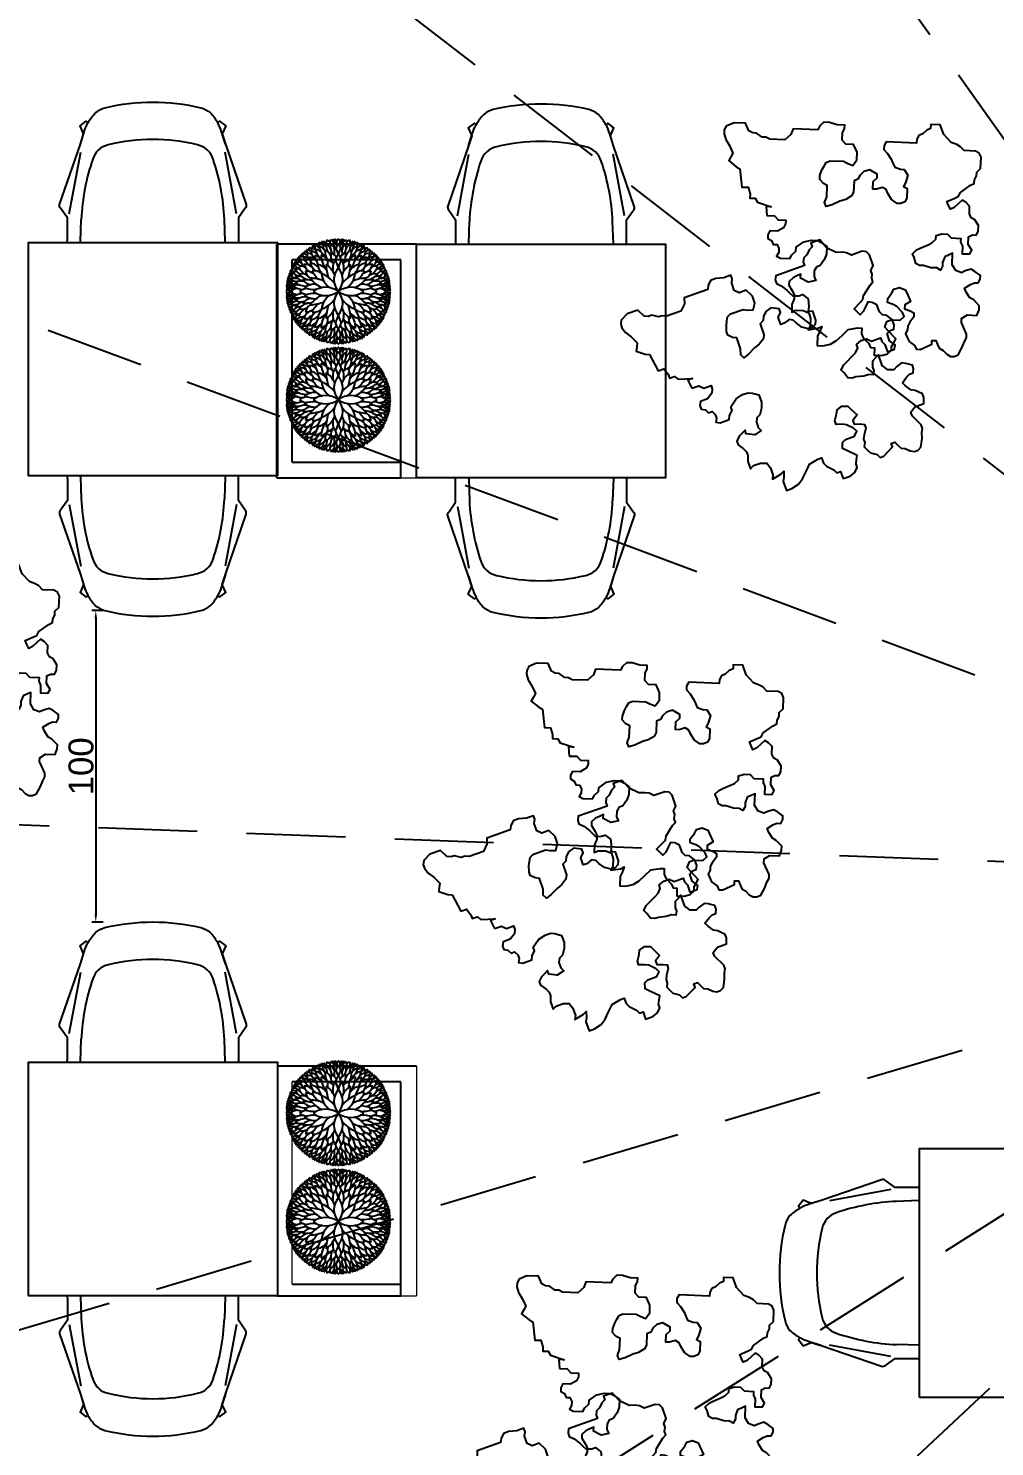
# Model space of a CAD drawing. Header units: inches. Extents: x 33469 to 138684, y -86444 to -29699.
# Drawn here: x 80491.8 to 80802.2, y -41652.5 to -41197.2 of the extents above; entities that cross this region are included whole.
import ezdxf

# ---------------------------------------------------------------- set-up
doc = ezdxf.new("R2010")
doc.units = ezdxf.units.IN
doc.header["$MEASUREMENT"] = 0
doc.linetypes.add('DASHED2', pattern=[9.525, 6.35, -3.175])
doc.layers.get('0').update_dxf_attribs({"lineweight": 9})
doc.layers.get('Defpoints').update_dxf_attribs({"lineweight": 15})
for name, color, linetype in [('dg_bitki', 57, 'Continuous'), ('dg_tavantara', 63, 'Continuous'), ('dg_tefris', 22, 'Continuous'), ('PY3', 62, 'Continuous')]:
    doc.layers.add(name, color=color, linetype=linetype)
doc.styles.get("Standard").update_dxf_attribs({"font": 'arial.ttf'})
doc.dimstyles.new('ISO-25', dxfattribs={"dimtxt": 8, "dimasz": 2.5, "dimexe": 1.25, "dimexo": 0.625, "dimtad": 1, "dimdec": 0, "dimtxsty": 'Standard', "dimcen": 2.5, "dimadec": 0, "dimazin": 0, "dimtfac": 1, "dimtdec": 0, "dimtmove": 0, "dimatfit": 3, "dimfxl": 1, "dimarcsym": 0})

# ---------------------------------------------------------------- blocks, each defined once
blk = doc.blocks.new('8075')
at = {"layer": 'dg_tefris'}
for p, q in [((24696, -32634.27), (24699.66, -32614.51)), ((24749.7, -32634.27), (24746.04, -32614.51)), ((24699.63, -32643.2), (24699.86, -32636.08)), ((24746.07, -32643.2), (24745.85, -32636.08)), ((24699.63, -32718.68), (24699.86, -32725.8)), ((24746.07, -32718.68), (24745.85, -32725.8)), ((24696, -32727.61), (24699.66, -32747.37)), ((24749.7, -32727.61), (24746.04, -32747.37))]:
    blk.add_line(p, q, dxfattribs=at)
for points in [[(24695.37, -32643.44, -0.01607), (24695.38, -32642.58), (24695.38, -32635.61), (24693.18, -32632.48, -0.252596), (24692.9, -32631.25), (24699.57, -32611.87), (24700.59, -32608.62), (24699.45, -32606.07), (24701.45, -32604.57), (24702.01, -32605.09, -0.066256), (24704.43, -32601.8, -0.107007), (24707.46, -32600.23, -0.117795), (24738.25, -32600.23, -0.107007), (24741.28, -32601.8, -0.066256), (24743.7, -32605.09), (24744.25, -32604.57), (24746.25, -32606.07), (24745.12, -32608.62), (24746.13, -32611.87), (24752.8, -32631.25, -0.252596), (24752.52, -32632.48), (24750.32, -32635.61), (24750.32, -32642.58, -0.01607), (24750.34, -32643.44)], [(24699.57, -32611.87), (24700.78, -32608.01, -0.051252), (24702.01, -32605.09)], [(24746.13, -32611.87), (24744.93, -32608.01, 0.051252), (24743.7, -32605.09)], [(24695.37, -32718.44, 0.01607), (24695.38, -32719.3), (24695.38, -32726.27), (24693.18, -32729.4, 0.252596), (24692.9, -32730.64), (24699.57, -32750.01), (24700.59, -32753.26), (24699.45, -32755.81), (24701.45, -32757.31), (24702.01, -32756.79, 0.066256), (24704.43, -32760.08, 0.107007), (24707.46, -32761.65, 0.117795), (24738.25, -32761.65, 0.107007), (24741.28, -32760.08, 0.066256), (24743.7, -32756.79), (24744.25, -32757.31), (24746.25, -32755.81), (24745.12, -32753.26), (24746.13, -32750.01), (24752.8, -32730.64, 0.252596), (24752.52, -32729.4), (24750.32, -32726.27), (24750.32, -32719.3, 0.01607), (24750.34, -32718.44)], [(24699.57, -32750.01), (24700.78, -32753.87, 0.051252), (24702.01, -32756.79)], [(24746.13, -32750.01), (24744.93, -32753.87, -0.051252), (24743.7, -32756.79)]]:
    blk.add_lwpolyline(points, format="xyb", dxfattribs=at)
blk.add_lwpolyline([(24762.85, -32718.44), (24682.85, -32718.44), (24682.85, -32643.44), (24762.85, -32643.44), (24762.85, -32718.44)], dxfattribs=at)
for centre, radius, start, end in [((24722.85, -32671.17), 60.73, 76.3349, 103.6651), ((24709.89, -32618.69), 6.67, 102.0264, 162.7719), ((24735.81, -32618.69), 6.67, 17.2281, 77.9736), ((24769.86, -32639.3), 70.08, 161.1966, 177.3687), ((24675.84, -32639.3), 70.08, 2.6313, 18.8034), ((24697.53, -32643.13), 2.1, 351.6176, 358.2503), ((24748.17, -32643.13), 2.1, 181.7497, 188.3824), ((24697.53, -32718.75), 2.1, 1.7497, 8.3824), ((24748.17, -32718.75), 2.1, 171.6176, 178.2503), ((24769.86, -32722.58), 70.08, 182.6313, 198.8034), ((24675.84, -32722.58), 70.08, 341.1966, 357.3687), ((24709.89, -32743.19), 6.67, 197.2281, 257.9736), ((24735.81, -32743.19), 6.67, 282.0264, 342.7719), ((24722.85, -32690.71), 60.73, 256.3349, 283.6651)]:
    blk.add_arc(centre, radius, start, end, dxfattribs=at)
blk = doc.blocks.new('*D368')
at = {"color": 0, "lineweight": -2, "transparency": 16777216}
for p, q in [((80515.81, -41384.09), (80512.23, -41384.09)), ((80513.48, -41386.59), (80513.48, -41481.59)), ((80515.81, -41484.09), (80512.23, -41484.09))]:
    blk.add_line(p, q, dxfattribs=at)
at = {"color": 0, "transparency": 16777216}
for points in [[(80513.07, -41386.59), (80513.9, -41386.59), (80513.48, -41384.09)], [(80513.07, -41481.59), (80513.9, -41481.59), (80513.48, -41484.09)]]:
    blk.add_solid(points, dxfattribs=at)
at = {"layer": 'Defpoints', "color": 0, "transparency": 16777216}
for p in [(80516.43, -41384.09), (80513.48, -41484.09), (80516.43, -41484.09)]:
    blk.add_point(p, dxfattribs=at)
at = {"color": 0, "transparency": 16777216, "insert": (80508.78, -41434.09), "char_height": 8, "attachment_point": 5, "rotation": 90}
blk.add_mtext('100', dxfattribs=at)
blk = doc.blocks.new('A$C7DA81DBD')
at = {"layer": 'PY3'}
for centre, radius, start, end in [((1.8, 6.96), 1.2, 39.6176, 65.5256), ((3.78, 8.21), 1.49, 185.9725, 202.7074), ((2.79, 8.01), 0.311, 153.8191, 198.7871), ((2.42, 7.85), 0.302, 36.3212, 72.6008), ((3.21, 8.12), 0.552, 170.4856, 205.4529), ((2.48, 7.62), 0.625, 31.2577, 73.0883), ((3.19, 8.14), 0.343, 154.8223, 186.1053), ((2.83, 8.03), 0.269, 35.0422, 78.9599), ((4.03, 8.02), 1.02, 176.9811, 215.1502), ((2.86, 7.61), 0.488, 27.4375, 71.1826), ((10.11, 6.93), 7.17, 168.7597, 170.8333), ((2.92, 8), 0.358, 14.3796, 65.6782), ((3.6, 8.18), 0.342, 140.1793, 198.6746), ((5.03, 8.05), 1.77, 178.7548, 198.6115), ((2.87, 7.36), 0.824, 23.2196, 61.7797), ((3.06, 7.71), 0.743, 47.0323, 68.1406), ((4.1, 8.21), 0.535, 155.1905, 195.2068), ((5.05, 7.97), 1.46, 175.3381, 205.5558), ((3.37, 7.57), 0.57, 6.6723, 66.2687), ((3.34, 7.9), 0.606, 24.0272, 62.7305), ((3.98, 8.3), 0.225, 130.8443, 173.759), ((3.75, 8.27), 0.214, 30.4156, 68.83), ((4.73, 8.08), 0.838, 164.1327, 202.2774), ((4.15, 8.32), 0.227, 130.9335, 187.2728), ((3.78, 7.98), 0.359, 3.0513, 66.2944), ((3.83, 8.24), 0.305, 17.0973, 56.395), ((4.92, 7.59), 0.873, 140.3941, 176.9962), ((4.57, 8.16), 0.477, 132.7387, 179.5624), ((0.99, 6.56), 0.399, 70.941, 97.7273), ((-0.47, 6.44), 1.5, 14.5537, 20.4136), ((1.41, 7.14), 0.356, 186.207, 235.7181), ((1.04, 6.35), 0.759, 53.8433, 88.585), ((1.22, 6.93), 0.274, 57.9754, 101.2662), ((1.31, 7.19), 0.15, 177.4703, 233.8096), ((1.19, 6.49), 0.863, 51.0238, 81.3872), ((1.69, 7.33), 0.372, 177.6019, 227.961), ((1.43, 6.41), 0.645, 39.1564, 87.7817), ((2.91, 7.51), 1.53, 197.5905, 235.7456), ((1.78, 7.45), 0.289, 169.0778, 214.6406), ((1.2, 6.26), 1.28, 66.1435, 76.2848), ((1.62, 7.01), 0.621, 49.7759, 86.9333), ((2.11, 7.65), 0.461, 182.3648, 225.5832), ((1.81, 6.68), 0.643, 63.0761, 102.3855), ((2.24, 7.29), 0.544, 178.2486, 230.6804), ((1.84, 7.45), 0.329, 46.2451, 87.6854), ((2.14, 7.72), 0.289, 169.0778, 214.6406), ((1.84, 6.21), 0.821, 45.1229, 85.9267), ((2.8, 7.07), 0.898, 182.3009, 220.5076), ((3.23, 7.78), 1.24, 193.527, 228.3981), ((2.04, 6.76), 0.73, 50.8151, 91.0506), ((2, 7.2), 0.581, 48.3364, 86.6749), ((3.33, 8.05), 1.32, 191.9389, 206.2186), ((2.09, 7.61), 0.356, 46.8629, 80.3692), ((2.55, 7.91), 0.41, 172.3277, 203.6108), ((3.8, 7.28), 1.46, 184.5397, 217.072), ((2.22, 6.32), 0.846, 38.4928, 81.4291), ((3.76, 7.98), 1.41, 194.0868, 230.7518), ((2.35, 6.87), 0.764, 47.3855, 86.8116), ((2.52, 7.18), 0.735, 40.3866, 76.092), ((3.66, 8), 0.974, 186.4669, 241.6556), ((4.79, 7.21), 1.94, 179.7315, 217.4115), ((2.55, 6.33), 0.932, 21.0147, 71.0085), ((4.54, 7.42), 1.35, 172.2305, 210.013), ((2.84, 6.81), 0.868, 18.6878, 65.2839), ((7.13, 7.4), 3.5, 179.9824, 192.0052), ((3.33, 6.58), 0.874, 31.4049, 69.8192), ((5.98, 7.38), 2.07, 169.3214, 184.0479), ((3.37, 7.08), 0.895, 11.9619, 49.2113), ((4.7, 6.77), 0.676, 132.165, 188.6083), ((0.44, 5.64), 0.279, 60.3623, 119.6377), ((0.64, 6.04), 0.37, 205.3637, 256.0362), ((0.6, 5.23), 0.879, 87.0026, 102.0734), ((0.68, 6.15), 0.271, 193.6546, 282.449), ((0.74, 5.47), 0.814, 86.7638, 107.5222), ((0.85, 6.5), 0.437, 214.7848, 261.073), ((0.71, 5.44), 0.443, 66.5632, 113.4368), ((1.37, 6.42), 1.01, 214.6416, 251.0624), ((0.62, 6.29), 0.183, 51.1425, 102.0713), ((0.83, 6.41), 0.239, 166.7548, 212.3176), ((0.92, 5.64), 0.793, 85.5663, 108.0123), ((1.14, 6.73), 0.573, 215.7635, 266.3734), ((0.83, 6.58), 0.148, 166.0967, 261.703), ((0.7, 6.23), 0.379, 53.8191, 90.9542), ((0.79, 6.56), 0.168, 59.8902, 103.1809), ((0.92, 6.69), 0.17, 170.7137, 216.2765), ((0.87, 5.39), 0.705, 65.6035, 98.753), ((1.45, 6.32), 0.727, 198.6708, 243.797), ((0.86, 6.34), 0.488, 50.8294, 91.5989), ((1.02, 6.79), 0.186, 168.2362, 240.9945), ((1.03, 6.36), 0.273, 35.3989, 122.1552), ((1.38, 6.79), 0.525, 201.8257, 248.0281), ((1.24, 5.77), 0.544, 53.779, 109.798), ((1.98, 6.51), 0.955, 193.7428, 250.7401), ((2.08, 7.03), 0.96, 190.8581, 236.5506), ((1.16, 6.06), 0.795, 52.4719, 91.5519), ((1.57, 5.76), 0.695, 38.2825, 99.3433), ((2.35, 6.67), 0.921, 193.6684, 242.8823), ((1.43, 4.43), 1.5, 56.8668, 84.3747), ((2.4, 6.06), 0.836, 189.3048, 239.3197), ((1.94, 5.61), 0.927, 41.7393, 89.8284), ((3.29, 7.02), 1.42, 199.7331, 231.7721), ((2.19, 4.83), 1.11, 51.6498, 93.9516), ((3.74, 6.64), 1.77, 203.4099, 232.0446), ((2.39, 5.35), 1.1, 36.0391, 80.2682), ((4.23, 6.75), 1.69, 191.0285, 218.5633), ((2.35, 4.99), 1.71, 20.4746, 58.3718), ((6.51, 6.48), 3.26, 180.4864, 200.1425), ((5.35, 6.58), 1.98, 172.8697, 187.1303), ((3.1, 5.95), 0.928, 34.9166, 71.0505), ((5.22, 6.13), 1.43, 153.1598, 192.1138), ((5.37, 5.22), 1.48, 139.5678, 220.4322), ((3.3, 6.07), 0.953, 6.2214, 47.7369), ((-0.24, 5.88), 1.28, 281.6372, 288.0005), ((1.19, 5.88), 1.72, 226.87, 233.5161), ((0.22, 3.92), 0.887, 85.5415, 102.4704), ((0.25, 4.88), 0.238, 201.2281, 283.0029), ((0.15, 4.81), 0.166, 79.3544, 130.2832), ((0.24, 5.03), 0.214, 207.1935, 284.6897), ((0.15, 4.92), 0.235, 66.9546, 113.0454), ((0.38, 5.28), 0.348, 203.9184, 280.7874), ((0.26, 5.01), 0.314, 81.5933, 119.1651), ((0.44, 5.48), 0.386, 211.1509, 261.8872), ((0.38, 4.42), 0.526, 77.3912, 114.963), ((0.66, 5.52), 0.803, 230.6141, 270.7898), ((0.25, 4.96), 0.544, 67.6458, 97.2834), ((0.38, 5.48), 0.193, 174.1867, 290.596), ((0.4, 5.42), 0.285, 68.3546, 126.7162), ((0.44, 5.69), 0.213, 192.8534, 276.0686), ((0.53, 4.45), 0.678, 81.5557, 114.7052), ((0.95, 5.9), 1.09, 229.5217, 276.1719), ((0.48, 4.1), 0.567, 79.894, 113.0436), ((0.63, 4.95), 0.486, 221.139, 275.5703), ((0.71, 4.42), 0.914, 78.0173, 113.3144), ((1, 6.11), 1.07, 232.5105, 267.2521), ((0.54, 5.28), 0.428, 72.4107, 114.4025), ((0.85, 5.83), 0.508, 198.3657, 274.3629), ((1.01, 4.03), 0.76, 84.1206, 124.2254), ((1.52, 6.37), 1.95, 241.1822, 266.2604), ((1.24, 3.56), 1.53, 80.073, 110.392), ((1.74, 6.55), 1.87, 236.553, 269.3505), ((0.96, 4.06), 1.43, 76.9569, 99.2549), ((1.72, 6.47), 1.41, 225.5947, 260.3414), ((1.31, 4.79), 0.892, 63.9188, 106.3599), ((2.17, 6.69), 1.53, 223.1553, 259.12), ((1.63, 3.43), 1.77, 71.0687, 99.21), ((2.33, 6.19), 1.42, 226.1223, 258.1088), ((2.39, 3.26), 1.59, 87.8069, 125.3426), ((4.06, 6.87), 2.59, 216.3709, 243.6204), ((1.89, 2.45), 2.89, 65.6741, 88.2579), ((4.52, 5.89), 1.65, 187.071, 234.8541), ((2.24, 3.73), 2.05, 33.3645, 71.7788), ((0.05, 5.19), 0.734, 266.4289, 296.017), ((0.32, 4.79), 0.456, 226.0882, 286.2369), ((0.2, 4.15), 0.224, 105.3109, 151.5664), ((0.2, 4.36), 0.224, 208.4336, 254.6891), ((1, 3.49), 1.01, 91.2562, 130.1055), ((1.89, 3.09), 1.42, 97.042, 124.3197), ((2.38, 7.29), 2.88, 251.6105, 271.7173), ((3.22, 2.82), 1.77, 54.4662, 125.5338)]:
    blk.add_arc(centre, radius, start, end, dxfattribs=at)
at = {"layer": 'PY3', "color": 76}
for centre, radius, start, end in [((3.92, 8.16), 0.477, 0.4376, 47.2613), ((3.57, 7.59), 0.873, 3.0038, 39.6059), ((4.71, 7.98), 0.359, 113.7056, 176.9487), ((4.66, 8.24), 0.305, 123.605, 162.9027), ((4.34, 8.32), 0.227, 352.7272, 49.0665), ((3.76, 8.08), 0.838, 337.7226, 15.8673), ((4.73, 8.27), 0.214, 111.17, 149.5844), ((5.12, 7.57), 0.57, 113.7313, 173.3277), ((5.15, 7.9), 0.606, 117.2695, 155.9728), ((4.51, 8.3), 0.225, 6.241, 49.1557), ((3.43, 7.97), 1.46, 334.4442, 4.6619), ((5.61, 7.36), 0.824, 118.2203, 156.7804), ((4.39, 8.21), 0.535, 344.7932, 24.8095), ((5.42, 7.71), 0.743, 111.8594, 132.9677), ((3.46, 8.05), 1.77, 341.3885, 1.2452), ((4.88, 8.18), 0.342, 341.3254, 39.8207), ((5.63, 7.61), 0.488, 108.8174, 152.5625), ((5.57, 8), 0.358, 114.3218, 165.6204), ((4.45, 8.02), 1.02, 324.8498, 3.0189), ((-1.62, 6.93), 7.17, 9.1667, 11.2403), ((5.66, 8.03), 0.269, 101.0401, 144.9578), ((6, 7.62), 0.625, 106.9117, 148.7423), ((5.3, 8.14), 0.343, 353.8947, 25.1777), ((6.69, 6.96), 1.2, 114.4744, 140.3824), ((5.28, 8.12), 0.552, 334.5471, 9.5144), ((6.06, 7.85), 0.302, 107.3992, 143.6788), ((5.7, 8.01), 0.311, 341.2129, 26.1809), ((4.71, 8.21), 1.49, 337.2926, 354.0275), ((5.12, 7.08), 0.895, 130.7887, 168.0381), ((3.79, 6.77), 0.676, 351.3917, 47.835), ((5.16, 6.58), 0.874, 110.1808, 148.5951), ((2.5, 7.38), 2.07, 355.9521, 10.6786), ((1.35, 7.4), 3.5, 347.9948, 0.0176), ((5.65, 6.81), 0.868, 114.7161, 161.3122), ((5.94, 6.33), 0.932, 108.9915, 158.9853), ((3.95, 7.42), 1.35, 329.987, 7.7695), ((3.7, 7.21), 1.94, 322.5885, 0.2685), ((4.82, 8), 0.974, 298.3444, 353.5331), ((5.97, 7.18), 0.735, 103.908, 139.6134), ((6.27, 6.32), 0.846, 98.5709, 141.5072), ((4.73, 7.98), 1.41, 309.2482, 345.9132), ((6.14, 6.87), 0.764, 93.1884, 132.6145), ((4.68, 7.28), 1.46, 322.928, 355.4603), ((6.45, 6.76), 0.73, 88.9494, 129.1849), ((6.65, 6.21), 0.821, 94.0733, 134.8771), ((5.26, 7.78), 1.24, 311.6019, 346.473), ((6.48, 7.2), 0.581, 93.3251, 131.6636), ((6.4, 7.61), 0.356, 99.6308, 133.1371), ((5.94, 7.91), 0.41, 336.3892, 7.6723), ((5.16, 8.05), 1.32, 333.7814, 348.0611), ((5.69, 7.07), 0.898, 319.4924, 357.6991), ((6.68, 6.68), 0.643, 77.6145, 116.9239), ((6.65, 7.45), 0.329, 92.3146, 133.7549), ((5.57, 7.51), 1.53, 304.2544, 342.4095), ((6.87, 7.01), 0.621, 93.0667, 130.2241), ((7.06, 6.41), 0.645, 92.2183, 140.8436), ((6.35, 7.72), 0.289, 325.3594, 10.9222), ((6.24, 7.29), 0.544, 309.3196, 1.7514), ((6.37, 7.65), 0.461, 314.4168, 357.6352), ((7.3, 6.49), 0.863, 98.6128, 128.9762), ((7.29, 6.26), 1.28, 103.7152, 113.8565), ((6.7, 7.45), 0.289, 325.3594, 10.9222), ((7.45, 6.35), 0.759, 91.415, 126.1567), ((6.8, 7.33), 0.372, 312.039, 2.3981), ((7.27, 6.93), 0.274, 78.7338, 122.0246), ((7.17, 7.19), 0.15, 306.1904, 2.5297), ((7.08, 7.14), 0.356, 304.2819, 353.793), ((7.5, 6.56), 0.399, 82.2727, 109.059), ((8.95, 6.44), 1.5, 159.5864, 165.4463), ((5.19, 6.07), 0.953, 132.2631, 173.7786), ((3.12, 5.22), 1.48, 319.5678, 40.4322), ((6.13, 4.99), 1.71, 121.6282, 159.5254), ((3.27, 6.13), 1.43, 347.8862, 26.8402), ((5.39, 5.95), 0.928, 108.9495, 145.0834), ((1.98, 6.48), 3.26, 339.8575, 359.5136), ((3.13, 6.58), 1.98, 352.8697, 7.1303), ((6.1, 5.35), 1.1, 99.7318, 143.9609), ((4.26, 6.75), 1.69, 321.4367, 348.9715), ((6.3, 4.83), 1.11, 86.0484, 128.3502), ((4.75, 6.64), 1.77, 307.9554, 336.5901), ((6.54, 5.61), 0.927, 90.1716, 138.2607), ((5.2, 7.02), 1.42, 308.2279, 340.2669), ((7.06, 4.43), 1.5, 95.6253, 123.1332), ((6.92, 5.76), 0.695, 80.6567, 141.7175), ((6.08, 6.06), 0.836, 300.6803, 350.6952), ((6.14, 6.67), 0.921, 297.1177, 346.3316), ((6.5, 6.51), 0.955, 289.2599, 346.2572), ((7.33, 6.06), 0.795, 88.4481, 127.5281), ((7.25, 5.77), 0.544, 70.202, 126.221), ((6.41, 7.03), 0.96, 303.4494, 349.1419), ((7.45, 6.36), 0.273, 57.8448, 144.6011), ((7.11, 6.79), 0.525, 291.9719, 338.1743), ((7.63, 6.34), 0.488, 88.4011, 129.1706), ((7.61, 5.39), 0.705, 81.247, 114.3965), ((7.03, 6.32), 0.727, 296.203, 341.3292), ((7.35, 6.73), 0.573, 273.6266, 324.2365), ((7.12, 6.42), 1.01, 288.9376, 325.3584), ((7.57, 5.64), 0.793, 71.9877, 94.4337), ((7.46, 6.79), 0.186, 299.0055, 11.7638), ((7.79, 6.23), 0.379, 89.0458, 126.1809), ((7.77, 5.44), 0.443, 66.5632, 113.4368), ((7.7, 6.56), 0.168, 76.8191, 120.1098), ((7.65, 6.58), 0.148, 278.297, 13.9033), ((7.57, 6.69), 0.17, 323.7235, 9.2863), ((7.75, 5.47), 0.814, 72.4778, 93.2362), ((7.64, 6.5), 0.437, 278.927, 325.2152), ((7.87, 6.29), 0.183, 77.9287, 128.8575), ((7.81, 6.15), 0.271, 257.551, 346.3454), ((7.89, 5.23), 0.879, 77.9266, 92.9974), ((7.66, 6.41), 0.239, 327.6824, 13.2452), ((8.04, 5.64), 0.279, 60.3623, 119.6377), ((7.85, 6.04), 0.37, 283.9638, 334.6363), ((6.25, 3.73), 2.05, 108.2212, 146.6355), ((3.97, 5.89), 1.65, 305.1459, 352.929), ((6.6, 2.45), 2.89, 91.7421, 114.3259), ((4.43, 6.87), 2.59, 296.3796, 323.6291), ((6.1, 3.26), 1.59, 54.6574, 92.1931), ((6.86, 3.43), 1.77, 80.79, 108.9313), ((6.16, 6.19), 1.42, 281.8912, 313.8777), ((6.31, 6.69), 1.53, 280.88, 316.8447), ((6.75, 6.55), 1.87, 270.6495, 303.447), ((7.18, 4.79), 0.892, 73.6401, 116.0812), ((7.25, 3.56), 1.53, 69.608, 99.927), ((6.76, 6.47), 1.41, 279.6586, 314.4053), ((6.97, 6.37), 1.95, 273.7396, 298.8178), ((7.52, 4.06), 1.43, 80.7451, 103.0431), ((7.48, 4.03), 0.76, 55.7746, 95.8794), ((7.53, 5.9), 1.09, 263.8281, 310.4783), ((7.49, 6.11), 1.07, 272.7479, 307.4895), ((7.77, 4.42), 0.914, 66.6856, 101.9827), ((7.64, 5.83), 0.508, 265.6371, 341.6343), ((7.94, 5.28), 0.428, 65.5975, 107.5893), ((7.82, 5.52), 0.803, 269.2102, 309.3859), ((7.86, 4.95), 0.486, 264.4297, 318.861), ((7.96, 4.45), 0.678, 65.2948, 98.4443), ((8, 4.1), 0.567, 66.9564, 100.106), ((8.09, 5.42), 0.285, 53.2838, 111.6454), ((8.11, 4.42), 0.526, 65.037, 102.6088), ((8.05, 5.69), 0.213, 263.9314, 347.1466), ((8.23, 4.96), 0.544, 82.7166, 112.3542), ((8.11, 5.48), 0.193, 249.404, 5.8133), ((8.11, 5.28), 0.348, 259.2126, 336.0816), ((8.05, 5.48), 0.386, 278.1128, 328.8491), ((8.23, 5.01), 0.314, 60.8349, 98.4067), ((8.23, 4.88), 0.238, 256.9971, 338.7719), ((8.25, 5.03), 0.214, 255.3103, 332.8065), ((8.26, 3.92), 0.887, 77.5296, 94.4585), ((8.33, 4.92), 0.235, 66.9546, 113.0454), ((8.33, 4.81), 0.166, 49.7168, 100.6456), ((7.3, 5.88), 1.72, 306.4839, 313.13), ((8.73, 5.88), 1.28, 251.9995, 258.3628), ((0.32, 3.72), 0.456, 73.7631, 133.9118), ((0.05, 3.32), 0.734, 63.983, 93.5711), ((1.19, 2.63), 1.72, 126.4839, 133.13), ((-0.24, 2.63), 1.28, 71.9995, 78.3628), ((0.25, 3.63), 0.238, 76.9971, 158.7719), ((0.22, 4.59), 0.887, 257.5296, 274.4585), ((0.24, 3.48), 0.214, 75.3103, 152.8065), ((0.15, 3.7), 0.166, 229.7168, 280.6456), ((0.38, 3.23), 0.348, 79.2126, 156.0816), ((0.66, 2.99), 0.803, 89.2102, 129.3859), ((0.38, 4.09), 0.526, 245.037, 282.6088), ((0.95, 2.62), 1.09, 83.8281, 130.4783), ((0.53, 4.06), 0.678, 245.2948, 278.4443), ((0.63, 3.56), 0.486, 84.4297, 138.861), ((0.48, 4.41), 0.567, 246.9564, 280.106), ((1, 5.02), 1.01, 229.8945, 268.7438), ((1, 2.4), 1.07, 92.7479, 127.4895), ((1.52, 2.14), 1.95, 93.7396, 118.8178), ((1.01, 4.48), 0.76, 235.7746, 275.8794), ((1.74, 1.96), 1.87, 90.6495, 123.447), ((1.24, 4.95), 1.53, 249.608, 279.927), ((1.89, 5.42), 1.42, 235.6803, 262.958), ((2.33, 2.32), 1.42, 101.8912, 133.8777), ((2.38, 1.22), 2.88, 88.2827, 108.3895), ((2.39, 5.25), 1.59, 234.6574, 272.1931), ((4.06, 1.64), 2.59, 116.3796, 143.6291), ((3.22, 5.69), 1.77, 234.4662, 305.5338), ((4.52, 2.62), 1.65, 125.1459, 172.929), ((2.24, 4.78), 2.05, 288.2212, 326.6355), ((5.37, 3.29), 1.48, 139.5678, 220.4322), ((5.27, 2.82), 1.77, 54.4662, 125.5338), ((3.12, 3.29), 1.48, 319.5678, 40.4322), ((5.27, 5.69), 1.77, 234.4662, 305.5338), ((6.25, 4.78), 2.05, 213.3645, 251.7788), ((3.97, 2.62), 1.65, 7.071, 54.8541), ((4.43, 1.64), 2.59, 36.3709, 63.6204), ((6.11, 7.29), 2.88, 268.2827, 288.3895), ((6.11, 1.22), 2.88, 71.6105, 91.7173), ((6.1, 5.25), 1.59, 267.8069, 305.3426), ((6.16, 2.32), 1.42, 46.1223, 78.1088), ((6.6, 3.09), 1.42, 55.6803, 82.958), ((6.6, 5.42), 1.42, 277.042, 304.3197), ((6.75, 1.96), 1.87, 56.553, 89.3505), ((7.25, 4.95), 1.53, 260.073, 290.392), ((6.97, 2.14), 1.95, 61.1822, 86.2604), ((7.48, 4.48), 0.76, 264.1206, 304.2254), ((7.53, 2.62), 1.09, 49.5217, 96.1719), ((7.48, 3.49), 1.01, 49.8945, 88.7438), ((7.48, 5.02), 1.01, 271.2562, 310.1055), ((7.49, 2.4), 1.07, 52.5105, 87.2521), ((7.86, 3.56), 0.486, 41.139, 95.5703), ((7.82, 2.99), 0.803, 50.6141, 90.7898), ((7.96, 4.06), 0.678, 261.5557, 294.7052), ((8, 4.41), 0.567, 259.894, 293.0436), ((8.11, 4.09), 0.526, 257.3912, 294.963), ((8.17, 4.79), 0.456, 253.7631, 313.9118), ((8.17, 3.72), 0.456, 46.0882, 106.2369), ((8.11, 3.23), 0.348, 23.9184, 100.7874), ((8.44, 5.19), 0.734, 243.983, 273.5711), ((8.44, 3.32), 0.734, 86.4289, 116.017), ((8.23, 3.63), 0.238, 21.2281, 103.0029), ((8.26, 4.59), 0.887, 265.5415, 282.4704), ((8.25, 3.48), 0.214, 27.1935, 104.6897), ((8.33, 3.7), 0.166, 259.3544, 310.2832), ((7.3, 2.63), 1.72, 46.87, 53.5161), ((8.73, 2.63), 1.28, 101.6372, 108.0005), ((8.29, 4.15), 0.224, 28.4336, 74.6891), ((8.29, 4.36), 0.224, 285.3109, 331.5664), ((0.15, 3.59), 0.235, 246.9546, 293.0454), ((0.44, 3.03), 0.386, 98.1128, 148.8491), ((0.26, 3.5), 0.314, 240.8349, 278.4067), ((0.38, 3.03), 0.193, 69.404, 185.8133), ((0.25, 3.55), 0.544, 262.7166, 292.3542), ((0.44, 2.82), 0.213, 83.9314, 167.1466), ((0.4, 3.09), 0.285, 233.2838, 291.6454), ((0.64, 2.47), 0.37, 103.9638, 154.6363), ((0.44, 2.87), 0.279, 240.3623, 299.6377), ((0.71, 4.09), 0.914, 246.6856, 281.9827), ((0.85, 2.68), 0.508, 85.6371, 161.6343), ((0.54, 3.23), 0.428, 245.5975, 287.5893), ((0.68, 2.36), 0.271, 77.551, 166.3454), ((0.6, 3.28), 0.879, 257.9266, 272.9974), ((0.85, 2.01), 0.437, 98.927, 145.2152), ((1.37, 2.09), 1.01, 108.9376, 145.3584), ((0.71, 3.07), 0.443, 246.5632, 293.4368), ((1.14, 1.78), 0.573, 93.6266, 144.2365), ((1.72, 2.04), 1.41, 99.6586, 134.4053), ((0.96, 4.45), 1.43, 260.7451, 283.0431), ((1.45, 2.19), 0.727, 116.203, 161.3292), ((0.87, 3.12), 0.705, 261.247, 294.3965), ((2.17, 1.82), 1.53, 100.88, 136.8447), ((1.31, 3.72), 0.892, 253.6401, 296.0812), ((1.98, 2), 0.955, 109.2599, 166.2572), ((1.24, 2.74), 0.544, 250.202, 306.221), ((1.63, 5.08), 1.77, 260.79, 288.9313), ((2.35, 1.84), 0.921, 117.1177, 166.3316), ((1.57, 2.75), 0.695, 260.6567, 321.7175), ((2.4, 2.45), 0.836, 120.6803, 170.6952), ((1.43, 4.08), 1.5, 275.6253, 303.1332), ((3.29, 1.49), 1.42, 128.2279, 160.2669), ((1.89, 6.06), 2.89, 271.7421, 294.3259), ((3.74, 1.87), 1.77, 127.9554, 156.5901), ((2.19, 3.68), 1.11, 266.0484, 308.3502), ((4.23, 1.76), 1.69, 141.4367, 168.9715), ((2.39, 3.16), 1.1, 279.7318, 323.9609), ((4.79, 1.3), 1.94, 142.5885, 180.2685), ((6.51, 2.03), 3.26, 159.8575, 179.5136), ((2.35, 3.52), 1.71, 301.6282, 339.5254), ((5.22, 2.38), 1.43, 167.8862, 206.8402), ((3.3, 2.44), 0.953, 312.2631, 353.7786), ((5.19, 2.44), 0.953, 186.2214, 227.7369), ((6.13, 3.52), 1.71, 200.4746, 238.3718), ((3.27, 2.38), 1.43, 333.1598, 12.1138), ((1.98, 2.03), 3.26, 0.4864, 20.1425), ((6.1, 3.16), 1.1, 216.0391, 260.2682), ((3.7, 1.3), 1.94, 359.7315, 37.4115), ((6.6, 6.06), 2.89, 245.6741, 268.2579), ((4.26, 1.76), 1.69, 11.0285, 38.5633), ((6.3, 3.68), 1.11, 231.6498, 273.9516), ((4.75, 1.87), 1.77, 23.4099, 52.0446), ((5.2, 1.49), 1.42, 19.7331, 51.7721), ((7.06, 4.08), 1.5, 236.8668, 264.3747), ((6.86, 5.08), 1.77, 251.0687, 279.21), ((6.92, 2.75), 0.695, 218.2825, 279.3433), ((6.08, 2.45), 0.836, 9.3048, 59.3197), ((6.14, 1.84), 0.921, 13.6684, 62.8823), ((6.31, 1.82), 1.53, 43.1553, 79.12), ((7.18, 3.72), 0.892, 243.9188, 286.3599), ((6.5, 2), 0.955, 13.7428, 70.7401), ((7.25, 2.74), 0.544, 233.779, 289.798), ((6.76, 2.04), 1.41, 45.5947, 80.3414), ((7.52, 4.45), 1.43, 256.9569, 279.2549), ((7.61, 3.12), 0.705, 245.6035, 278.753), ((7.03, 2.19), 0.727, 18.6708, 63.797), ((7.35, 1.78), 0.573, 35.7635, 86.3734), ((7.12, 2.09), 1.01, 34.6416, 71.0624), ((7.77, 4.09), 0.914, 258.0173, 293.3144), ((7.64, 2.68), 0.508, 18.3657, 94.3629), ((7.77, 3.07), 0.443, 246.5632, 293.4368), ((7.64, 2.01), 0.437, 34.7848, 81.073), ((7.81, 2.36), 0.271, 13.6546, 102.449), ((7.94, 3.23), 0.428, 252.4107, 294.4025), ((7.89, 3.28), 0.879, 267.0026, 282.0734), ((8.04, 2.87), 0.279, 240.3623, 299.6377), ((7.85, 2.47), 0.37, 25.3637, 76.0362), ((8.09, 3.09), 0.285, 248.3546, 306.7162), ((8.23, 3.55), 0.544, 247.6458, 277.2834), ((8.05, 2.82), 0.213, 12.8534, 96.0686), ((8.11, 3.03), 0.193, 354.1867, 110.596), ((8.05, 3.03), 0.386, 31.1509, 81.8872), ((8.23, 3.5), 0.314, 261.5933, 299.1651), ((8.33, 3.59), 0.235, 246.9546, 293.0454), ((0.74, 3.04), 0.814, 252.4778, 273.2362), ((0.62, 2.22), 0.183, 257.9287, 308.8575), ((0.83, 2.1), 0.239, 147.6824, 193.2452), ((0.92, 2.87), 0.793, 251.9877, 274.4337), ((0.83, 1.93), 0.148, 98.297, 193.9033), ((0.7, 2.28), 0.379, 269.0458, 306.1809), ((0.92, 1.82), 0.17, 143.7235, 189.2863), ((0.79, 1.95), 0.168, 256.8191, 300.1098), ((1.02, 1.72), 0.186, 119.0055, 191.7638), ((0.86, 2.17), 0.488, 268.4011, 309.1706), ((1.38, 1.72), 0.525, 111.9719, 158.1743), ((1.03, 2.15), 0.273, 237.8448, 324.6011), ((-0.47, 2.07), 1.5, 339.5864, 345.4463), ((0.99, 1.95), 0.399, 262.2727, 289.059), ((1.41, 1.37), 0.356, 124.2819, 173.793), ((1.04, 2.17), 0.759, 271.415, 306.1567), ((2.08, 1.48), 0.96, 123.4494, 169.1419), ((1.16, 2.45), 0.795, 268.4481, 307.5281), ((1.31, 1.32), 0.15, 126.1904, 182.5297), ((1.22, 1.58), 0.274, 258.7338, 302.0246), ((1.69, 1.19), 0.372, 132.039, 182.3981), ((1.19, 2.02), 0.863, 278.6128, 308.9762), ((2.91, 1), 1.53, 124.2544, 162.4095), ((1.43, 2.1), 0.645, 272.2183, 320.8436), ((1.78, 1.06), 0.289, 145.3594, 190.9222), ((2.11, 0.86), 0.461, 134.4168, 177.6352), ((1.81, 1.83), 0.643, 257.6145, 296.9239), ((2.24, 1.22), 0.544, 129.3196, 181.7514), ((2.8, 1.44), 0.898, 139.4924, 177.6991), ((1.84, 2.3), 0.821, 274.0733, 314.8771), ((1.94, 2.9), 0.927, 270.1716, 318.2607), ((3.23, 0.73), 1.24, 131.6019, 166.473), ((2.04, 1.75), 0.73, 268.9494, 309.1849), ((3.8, 1.23), 1.46, 142.928, 175.4603), ((2.22, 2.19), 0.846, 278.5709, 321.5072), ((3.76, 0.53), 1.41, 129.2482, 165.9132), ((3.66, 0.51), 0.974, 118.3444, 173.5331), ((2.55, 2.18), 0.932, 288.9915, 338.9853), ((4.54, 1.09), 1.35, 149.987, 187.7695), ((2.84, 1.7), 0.868, 294.7161, 341.3122), ((5.35, 1.93), 1.98, 172.8697, 187.1303), ((3.1, 2.56), 0.928, 288.9495, 325.0834), ((5.05, 0.54), 1.46, 154.4442, 184.6619), ((7.13, 1.11), 3.5, 167.9948, 180.0176), ((3.33, 1.93), 0.874, 290.1808, 328.5951), ((5.98, 1.13), 2.07, 175.9521, 190.6786), ((3.37, 1.43), 0.895, 310.7887, 348.0381), ((4.7, 1.74), 0.676, 171.3917, 227.835), ((3.79, 1.74), 0.676, 312.165, 8.6083), ((5.12, 1.43), 0.895, 191.9619, 229.2113), ((5.16, 1.93), 0.874, 211.4049, 249.8192), ((2.5, 1.13), 2.07, 349.3214, 4.0479), ((5.39, 2.56), 0.928, 214.9166, 251.0505), ((3.43, 0.54), 1.46, 355.3381, 25.5558), ((1.35, 1.11), 3.5, 359.9824, 12.0052), ((5.65, 1.7), 0.868, 198.6878, 245.2839), ((5.94, 2.18), 0.932, 201.0147, 251.0085), ((3.13, 1.93), 1.98, 352.8697, 7.1303), ((3.95, 1.09), 1.35, 352.2305, 30.013), ((4.82, 0.51), 0.974, 6.4669, 61.6556), ((6.27, 2.19), 0.846, 218.4928, 261.4291), ((4.73, 0.53), 1.41, 14.0868, 50.7518), ((6.54, 2.9), 0.927, 221.7393, 269.8284), ((4.68, 1.23), 1.46, 4.5397, 37.072), ((6.45, 1.75), 0.73, 230.8151, 271.0506), ((6.65, 2.3), 0.821, 225.1229, 265.9267), ((5.26, 0.73), 1.24, 13.527, 48.3981), ((5.69, 1.44), 0.898, 2.3009, 40.5076), ((6.68, 1.83), 0.643, 243.0761, 282.3855), ((5.57, 1), 1.53, 17.5905, 55.7456), ((7.06, 2.1), 0.645, 219.1564, 267.7817), ((6.24, 1.22), 0.544, 358.2486, 50.6804), ((6.37, 0.86), 0.461, 2.3648, 45.5832), ((7.3, 2.02), 0.863, 231.0238, 261.3872), ((7.33, 2.45), 0.795, 232.4719, 271.5519), ((6.41, 1.48), 0.96, 10.8581, 56.5506), ((6.7, 1.06), 0.289, 349.0778, 34.6406), ((7.45, 2.17), 0.759, 233.8433, 268.585), ((6.8, 1.19), 0.372, 357.6019, 47.961), ((7.27, 1.58), 0.274, 237.9754, 281.2662), ((7.45, 2.15), 0.273, 215.3989, 302.1552), ((7.17, 1.32), 0.15, 357.4703, 53.8096), ((7.08, 1.37), 0.356, 6.207, 55.7181), ((7.11, 1.72), 0.525, 21.8257, 68.0281), ((7.63, 2.17), 0.488, 230.8294, 271.5989), ((7.5, 1.95), 0.399, 250.941, 277.7273), ((7.57, 2.87), 0.793, 265.5663, 288.0123), ((8.95, 2.07), 1.5, 194.5537, 200.4136), ((7.46, 1.72), 0.186, 348.2362, 60.9945), ((7.79, 2.28), 0.379, 233.8191, 270.9542), ((7.7, 1.95), 0.168, 239.8902, 283.1809), ((7.65, 1.93), 0.148, 346.0967, 81.703), ((7.75, 3.04), 0.814, 266.7638, 287.5222), ((7.57, 1.82), 0.17, 350.7137, 36.2765), ((7.87, 2.22), 0.183, 231.1425, 282.0713), ((7.66, 2.1), 0.239, 346.7548, 32.3176), ((1.2, 2.25), 1.28, 283.7152, 293.8565), ((1.62, 1.5), 0.621, 273.0667, 310.2241), ((2.14, 0.79), 0.289, 145.3594, 190.9222), ((1.84, 1.06), 0.329, 272.3146, 313.7549), ((3.33, 0.46), 1.32, 153.7814, 168.0611), ((2, 1.31), 0.581, 273.3251, 311.6636), ((2.55, 0.6), 0.41, 156.3892, 187.6723), ((2.09, 0.9), 0.356, 279.6308, 313.1371), ((3.78, 0.3), 1.49, 157.2926, 174.0275), ((1.8, 1.55), 1.2, 294.4744, 320.3824), ((2.35, 1.64), 0.764, 273.1884, 312.6145), ((2.79, 0.5), 0.311, 161.2129, 206.1809), ((2.42, 0.66), 0.302, 287.3992, 323.6788), ((3.21, 0.39), 0.552, 154.5471, 189.5144), ((2.48, 0.89), 0.625, 286.9117, 328.7423), ((2.52, 1.33), 0.735, 283.908, 319.6134), ((3.19, 0.37), 0.343, 173.8947, 205.1777), ((2.83, 0.49), 0.269, 281.0401, 324.9578), ((4.03, 0.49), 1.02, 144.8498, 183.0189), ((2.86, 0.9), 0.488, 288.8174, 332.5625), ((10.11, 1.58), 7.17, 189.1667, 191.2403), ((2.92, 0.51), 0.358, 294.3218, 345.6204), ((5.03, 0.46), 1.77, 161.3885, 181.2452), ((2.87, 1.15), 0.824, 298.2203, 336.7804), ((3.6, 0.33), 0.342, 161.3254, 219.8207), ((3.06, 0.8), 0.743, 291.8594, 312.9677), ((4.1, 0.3), 0.535, 164.7932, 204.8095), ((3.37, 0.94), 0.57, 293.7313, 353.3277), ((3.34, 0.61), 0.606, 297.2695, 335.9728), ((3.98, 0.21), 0.225, 186.241, 229.1557), ((3.75, 0.24), 0.214, 291.17, 329.5844), ((4.73, 0.43), 0.838, 157.7226, 195.8673), ((3.78, 0.53), 0.359, 293.7056, 356.9487), ((4.15, 0.19), 0.227, 172.7272, 229.0665), ((3.83, 0.27), 0.305, 303.605, 342.9027), ((4.92, 0.92), 0.873, 183.0038, 219.6059), ((4.57, 0.35), 0.477, 180.4376, 227.2613), ((3.57, 0.92), 0.873, 320.3941, 356.9962), ((3.92, 0.35), 0.477, 312.7387, 359.5624), ((4.71, 0.53), 0.359, 183.0513, 246.2944), ((4.66, 0.27), 0.305, 197.0973, 236.395), ((4.34, 0.19), 0.227, 310.9335, 7.2728), ((3.76, 0.43), 0.838, 344.1327, 22.2774), ((5.12, 0.94), 0.57, 186.6723, 246.2687), ((4.73, 0.24), 0.214, 210.4156, 248.83), ((5.15, 0.61), 0.606, 204.0272, 242.7305), ((4.51, 0.21), 0.225, 310.8443, 353.759), ((5.61, 1.15), 0.824, 203.2196, 241.7797), ((4.39, 0.3), 0.535, 335.1905, 15.2068), ((5.42, 0.8), 0.743, 227.0323, 248.1406), ((3.46, 0.46), 1.77, 358.7548, 18.6115), ((4.88, 0.33), 0.342, 320.1793, 18.6746), ((5.63, 0.9), 0.488, 207.4375, 251.1826), ((5.57, 0.51), 0.358, 194.3796, 245.6782), ((4.45, 0.49), 1.02, 356.9811, 35.1502), ((5.97, 1.33), 0.735, 220.3866, 256.092), ((-1.62, 1.58), 7.17, 348.7597, 350.8333), ((5.66, 0.49), 0.269, 215.0422, 258.9599), ((6, 0.89), 0.625, 211.2577, 253.0883), ((5.3, 0.37), 0.343, 334.8223, 6.1053), ((6.14, 1.64), 0.764, 227.3855, 266.8116), ((6.69, 1.55), 1.2, 219.6176, 245.5256), ((5.28, 0.39), 0.552, 350.4856, 25.4529), ((6.06, 0.66), 0.302, 216.3212, 252.6008), ((5.7, 0.5), 0.311, 333.8191, 18.7871), ((4.71, 0.3), 1.49, 5.9725, 22.7074), ((6.48, 1.31), 0.581, 228.3364, 266.6749), ((6.4, 0.9), 0.356, 226.8629, 260.3692), ((5.94, 0.6), 0.41, 352.3277, 23.6108), ((5.16, 0.46), 1.32, 11.9389, 26.2186), ((6.65, 1.06), 0.329, 226.2451, 267.6854), ((6.87, 1.5), 0.621, 229.7759, 266.9333), ((6.35, 0.79), 0.289, 349.0778, 34.6406), ((7.29, 2.25), 1.28, 246.1435, 256.2848)]:
    blk.add_arc(centre, radius, start, end, dxfattribs=at)
blk = doc.blocks.new('dzfhtshrhsj')
at = {"layer": 'dg_tavantara', "linetype": 'DASHED2', "ltscale": 5}
for q in [(12533.84, 7624.37), (12299.34, 7614), (12247.84, 7417.59), (12247.84, 7221.18), (12247.84, 6828.37), (12247.84, 7024.78), (12439.72, 6828.37)]:
    blk.add_line((12835.84, 7199.08), q, dxfattribs=at)
blk = doc.blocks.new('rere')
at = {"layer": 'dg_bitki'}
for points in [[(19016.09, -33950.02), (19019.16, -33950.02), (19020.69, -33948.49), (19023.76, -33948.49), (19023.76, -33946.96), (19022.99, -33945.43), (19020.69, -33943.9), (19017.63, -33943.9), (19016.86, -33942.36), (19016.86, -33940.83), (19018.39, -33940.07), (19019.16, -33938.54), (19020.69, -33938.54), (19021.46, -33937), (19021.46, -33935.47), (19020.69, -33933.94), (19022.23, -33933.18), (19026.06, -33933.18), (19026.82, -33934.71), (19028.36, -33936.24), (19028.36, -33937.77), (19031.42, -33940.07), (19034.49, -33940.83), (19036.79, -33940.83), (19038.32, -33940.07), (19040.62, -33938.54), (19040.62, -33935.47), (19039.85, -33933.18), (19038.32, -33930.88), (19036.79, -33930.11), (19036.02, -33928.58), (19036.02, -33926.28), (19036.79, -33924.75), (19033.72, -33923.99), (19030.66, -33925.52), (19030.66, -33927.05), (19029.12, -33926.28), (19027.59, -33925.52), (19026.06, -33923.99), (19026.06, -33922.46), (19027.59, -33920.16), (19028.36, -33918.63), (19028.36, -33917.1), (19027.59, -33914.8), (19027.59, -33911.74), (19029.12, -33912.5), (19032.19, -33912.5), (19034.49, -33911.74), (19035.26, -33909.44), (19035.26, -33906.38), (19034.49, -33904.84), (19038.32, -33905.61), (19039.85, -33906.38), (19039.09, -33904.08), (19038.32, -33902.55), (19038.32, -33898.72), (19040.62, -33898.72), (19043.69, -33899.48), (19045.99, -33901.02), (19048.29, -33903.31), (19050.58, -33905.61), (19054.42, -33906.38), (19055.95, -33906.38), (19055.95, -33904.08), (19056.72, -33902.55), (19059.02, -33900.25), (19059.78, -33898.72), (19061.32, -33898.72), (19061.32, -33895.66), (19064.38, -33895.66), (19066.68, -33896.42), (19068.21, -33897.95), (19068.21, -33899.48), (19068.98, -33901.02), (19069.75, -33902.55), (19066.68, -33905.61), (19065.15, -33907.14), (19065.91, -33909.44), (19067.45, -33910.2), (19071.28, -33910.2), (19072.81, -33911.74), (19072.05, -33913.27), (19069.75, -33915.56), (19068.21, -33916.33), (19065.91, -33917.1), (19065.91, -33918.63), (19067.45, -33920.92), (19068.21, -33922.46), (19070.51, -33923.22), (19072.81, -33922.46), (19073.58, -33920.92), (19075.11, -33917.86), (19072.81, -33916.33), (19072.81, -33914.8), (19075.11, -33914.03), (19076.65, -33913.27), (19076.65, -33911.74), (19075.11, -33909.44), (19074.35, -33907.91), (19074.35, -33906.38), (19073.58, -33904.84), (19074.35, -33903.31), (19075.11, -33901.78), (19077.41, -33900.25), (19078.18, -33898.72), (19079.71, -33898.72), (19084.31, -33901.02), (19084.31, -33902.55), (19085.84, -33902.55), (19086.61, -33901.02), (19087.38, -33899.48), (19088.91, -33898.72), (19090.44, -33897.19), (19091.97, -33896.42), (19093.51, -33896.42), (19095.04, -33897.19), (19096.57, -33900.25), (19097.34, -33902.55), (19098.11, -33904.08), (19098.11, -33905.61), (19095.81, -33910.2), (19095.81, -33911.74), (19098.11, -33913.27), (19101.94, -33913.27), (19102.71, -33915.56), (19102.71, -33917.1), (19100.41, -33919.39), (19098.87, -33920.16), (19097.34, -33922.46), (19096.57, -33923.99), (19098.87, -33925.52), (19100.41, -33926.28), (19101.94, -33926.28), (19102.71, -33927.82), (19102.71, -33929.35), (19100.41, -33930.88), (19098.87, -33931.64), (19096.57, -33930.88), (19095.04, -33930.11), (19092.74, -33930.88), (19091.21, -33933.18), (19091.21, -33937.77), (19089.68, -33937), (19088.14, -33936.24), (19087.38, -33933.94), (19087.38, -33932.41), (19086.61, -33930.88), (19085.08, -33931.64), (19082.78, -33931.64), (19079.71, -33932.41), (19078.18, -33932.41), (19076.65, -33933.18), (19075.88, -33935.47), (19075.11, -33937), (19076.65, -33938.54), (19078.18, -33939.3), (19081.24, -33940.83), (19082.78, -33941.6), (19084.31, -33943.13), (19084.31, -33944.66), (19086.61, -33945.43), (19088.91, -33945.43), (19090.44, -33943.9), (19094.27, -33943.9), (19094.27, -33942.36), (19095.04, -33940.83), (19095.04, -33937.77), (19098.11, -33937.77), (19098.87, -33939.3), (19097.34, -33941.6), (19097.34, -33944.66), (19098.87, -33945.43), (19100.41, -33945.43), (19101.17, -33946.96), (19101.17, -33949.26), (19099.64, -33951.55), (19098.11, -33952.32), (19097.34, -33953.85), (19097.34, -33956.91), (19095.81, -33958.44), (19094.27, -33959.21), (19092.74, -33957.68), (19091.21, -33956.15), (19089.68, -33955.38), (19088.91, -33956.91), (19088.14, -33958.44), (19091.21, -33959.98), (19092.74, -33960.74), (19093.51, -33962.27), (19097.34, -33965.33), (19098.87, -33966.1), (19098.87, -33967.63), (19099.64, -33969.16), (19099.64, -33970.69), (19101.17, -33972.23), (19101.17, -33976.82), (19100.41, -33978.35), (19098.87, -33979.12), (19094.27, -33979.12), (19092.74, -33980.65), (19091.21, -33981.41), (19088.91, -33982.18), (19085.84, -33985.24), (19084.31, -33989.07), (19080.48, -33989.07), (19080.48, -33987.54), (19078.94, -33986.77), (19077.41, -33985.24), (19075.88, -33984.48), (19075.11, -33982.95), (19075.11, -33981.41), (19062.85, -33981.41), (19062.08, -33979.88), (19062.08, -33978.35), (19063.62, -33976.82), (19065.15, -33974.52), (19065.91, -33972.99), (19066.68, -33971.46), (19068.98, -33970.69), (19070.51, -33970.69), (19072.05, -33968.4), (19071.28, -33965.33), (19070.51, -33963.8), (19072.05, -33963.04), (19072.05, -33959.21), (19071.28, -33957.68), (19069.75, -33956.91), (19068.21, -33956.91), (19065.91, -33958.44), (19064.38, -33960.74), (19063.62, -33962.27), (19062.08, -33963.04), (19059.78, -33962.27), (19058.25, -33962.27), (19058.25, -33965.33), (19059.78, -33966.87), (19059.78, -33968.4), (19056.72, -33969.93), (19054.42, -33969.16), (19052.88, -33967.63), (19052.12, -33966.1), (19050.58, -33965.33), (19050.58, -33960.74), (19049.82, -33959.21), (19047.52, -33957.68), (19045.22, -33956.91), (19042.15, -33955.38), (19039.85, -33954.62), (19039.09, -33956.15), (19039.85, -33958.44), (19039.85, -33963.04), (19038.32, -33963.8), (19036.79, -33965.33), (19036.79, -33966.87), (19037.55, -33969.16), (19038.32, -33970.69), (19039.09, -33972.23), (19040.62, -33972.99), (19045.99, -33972.99), (19047.52, -33972.23), (19049.82, -33971.46), (19051.35, -33973.76), (19051.35, -33976.82), (19049.82, -33979.88), (19046.75, -33979.88), (19045.22, -33981.41), (19045.22, -33984.48), (19045.99, -33986.01), (19045.99, -33987.54), (19042.92, -33987.54), (19039.85, -33988.31), (19037.55, -33988.31), (19036.02, -33986.77), (19035.26, -33985.24), (19025.29, -33985.24), (19024.52, -33982.95), (19022.23, -33980.65), (19016.09, -33980.65), (19014.56, -33981.41), (19013.03, -33981.41), (19010.73, -33982.95), (19009.19, -33982.95), (19007.66, -33983.71), (19006.13, -33986.77), (19001.53, -33986.77), (18998.46, -33985.24), (18997.7, -33983.71), (18997.7, -33982.18), (18998.46, -33979.88), (19000, -33977.59), (19001.53, -33974.52), (19000.76, -33972.99), (19000, -33971.46), (19003.06, -33969.16), (19004.6, -33968.4)], [(19004.6, -33968.4), (19005.66, -33961.09), (19008.14, -33961.09), (19009.05, -33958.44), (19009.05, -33956.79), (19011.19, -33956.79), (19012.19, -33955.22), (19017.72, -33953.65), (19015.66, -33953.65), (19016.09, -33950.02)]]:
    blk.add_lwpolyline(points, dxfattribs=at)

msp = doc.modelspace()

# ---------------------------------------------------------------- linework, layer by layer
for points in [[(80616.493, -41266.494), (80616.493, -41341.494)], [(80611.493, -41341.494), (80616.493, -41341.494)], [(80616.493, -41530.304), (80616.493, -41604.065)], [(80576.604, -41600.304), (80576.604, -41535.304)], [(80611.493, -41604.065), (80616.493, -41604.065)]]:
    msp.add_lwpolyline(points)
at = {"layer": 'dg_tefris'}
for p, q in [((80571.604, -41341.494), (80571.604, -41266.494)), ((80616.493, -41266.494), (80571.604, -41266.494)), ((80576.604, -41336.494), (80576.604, -41271.494)), ((80611.493, -41271.494), (80576.604, -41271.494)), ((80611.493, -41341.494), (80611.493, -41271.494)), ((80576.604, -41336.494), (80611.493, -41336.494)), ((80571.604, -41341.494), (80611.493, -41341.494)), ((80616.493, -41530.304), (80571.604, -41530.304)), ((80611.493, -41535.304), (80576.604, -41535.304)), ((80611.493, -41604.065), (80611.493, -41535.304)), ((80576.604, -41600.304), (80611.493, -41600.304)), ((80571.604, -41604.065), (80611.493, -41604.065))]:
    msp.add_line(p, q, dxfattribs=at)

# ---------------------------------------------------------------- block references
msp.add_blockref('dzfhtshrhsj', (68138.551, -48670.212))
at = {"xscale": 3.963490730604281, "yscale": 3.963490730604281, "zscale": 3.963490730604281}
for p in [(80574.565, -41298.512, 0), (80574.565, -41333.268, 0), (80574.565, -41562.322, 0), (80574.565, -41597.078, 0)]:
    msp.add_blockref('A$C7DA81DBD', p, dxfattribs=at)
at = {"layer": 'dg_bitki', "yscale": 0.8, "zscale": 0.8}
for p, xscale, rotation in [((64480.712, -67810.854), -0.7999999999999997, 177.7913785767114), ((75375.875, -71983.536), -0.7999999999999994, 199.3973751933482), ((64184.678, -67951.808), -0.7999999999999997, 177.7913785767114), ((64417.302, -67984.327), -0.7999999999999997, 177.7913785767114), ((75312.466, -72157.009), -0.7999999999999994, 199.3973751933482), ((64414.198, -68180.975), -0.7999999999999997, 177.7913785767114), ((75309.361, -72353.658), -0.7999999999999994, 199.3973751933482)]:
    msp.add_blockref('rere', p, dxfattribs=dict(at, xscale=xscale, rotation=rotation))
at = {"layer": 'dg_tefris'}
for p in [(55808.975, -8622.441), (55808.975, -8622.441), (55808.975, -8885.624), (55808.975, -8885.624)]:
    msp.add_blockref('8075', p, dxfattribs=at)
for p, rotation in [((105379.345, -73984.935), 179.999999999955), ((113496.498, -16873.864), 269.999999999955)]:
    msp.add_blockref('8075', p, dxfattribs=dict(at, rotation=rotation))

# ---------------------------------------------------------------- dimensions: what is measured, and where the dimension line sits
dim = msp.add_linear_dim(base=(80513.485, -41484.093), p1=(80516.433, -41384.093), p2=(80516.433, -41484.093), angle=90, dimstyle='ISO-25')
dim.commit()
dim.dimension.update_dxf_attribs({"geometry": '*D368', "text_midpoint": (80508.775, -41434.093)})

doc.saveas('drawing.dxf')
